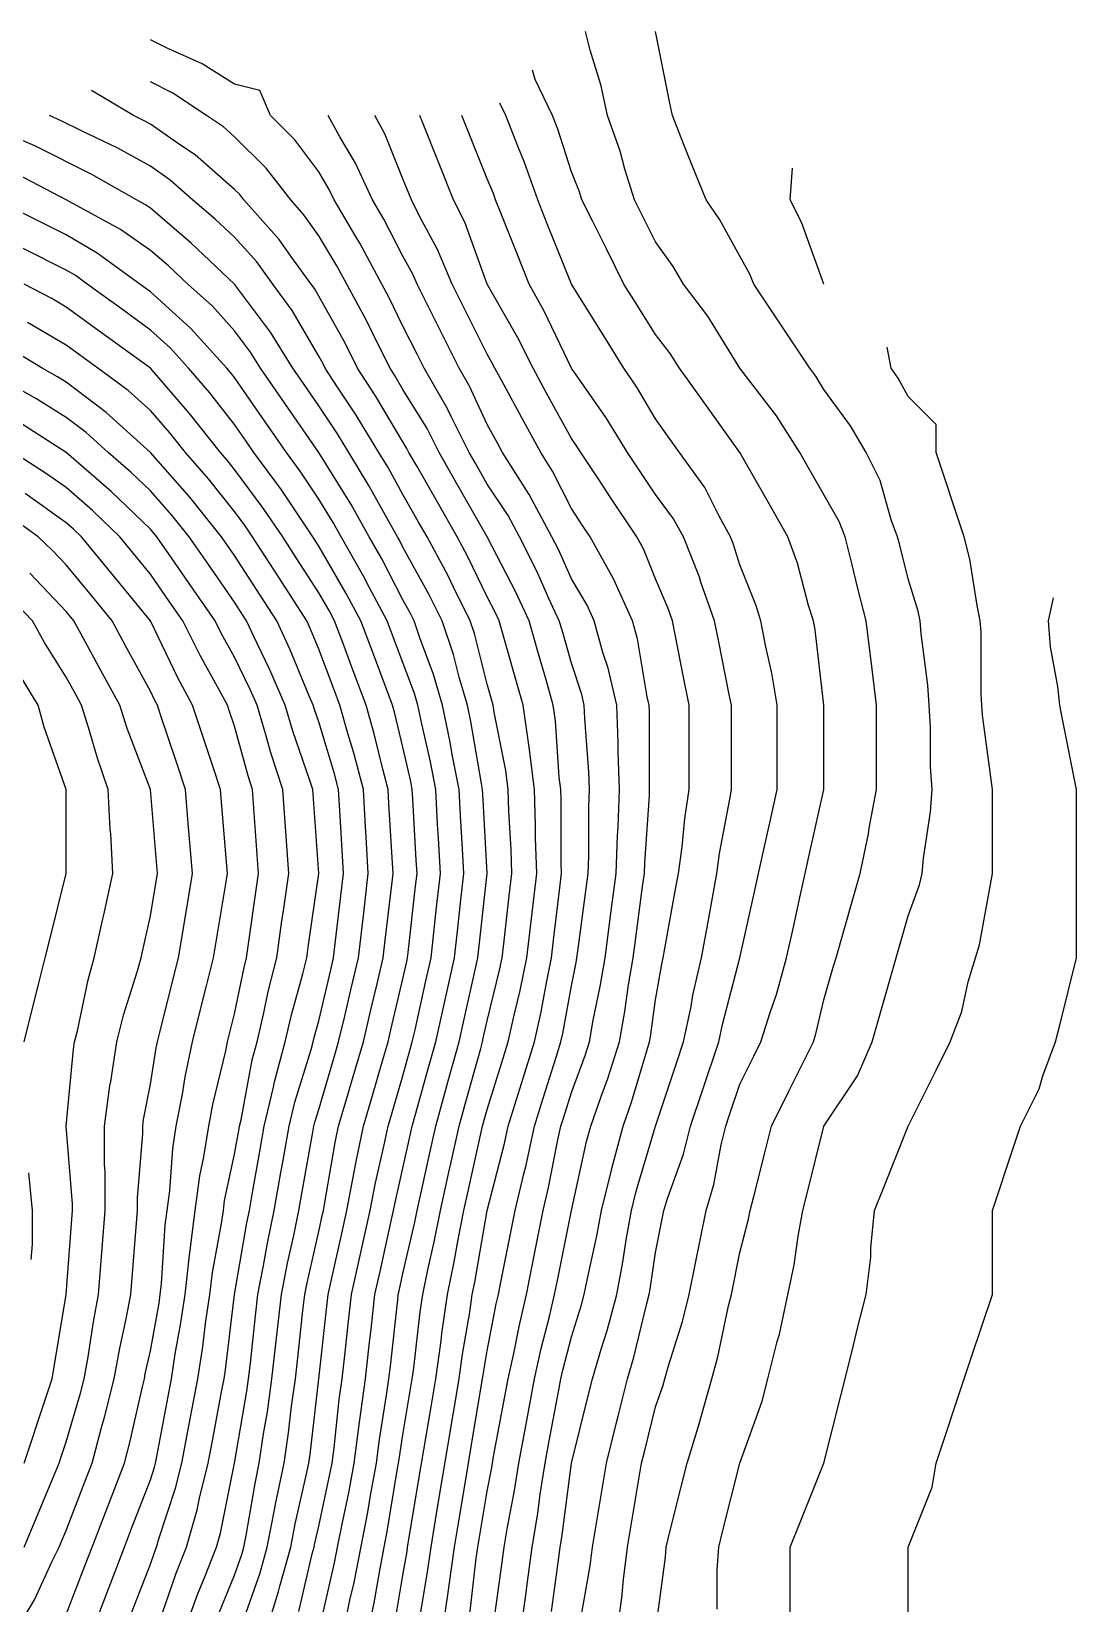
# Model space of a CAD drawing. Header units: inches. Extents: x 794995 to 811195, y 2485918 to 2508058.
# Drawn here: x 810463 to 810835, y 2502068 to 2502628 of the extents above; entities that cross this region are included whole.
import ezdxf

# ---------------------------------------------------------------- set-up
doc = ezdxf.new("R2010")
doc.units = ezdxf.units.IN
doc.header["$MEASUREMENT"] = 0
doc.layers.add('contour', color=7, linetype='Continuous')

msp = doc.modelspace()

# ---------------------------------------------------------------- linework, layer by layer
at = {"layer": 'contour'}
for points in [[(810609.28, 2502058.36), (810611.31, 2502072.21), (810611.61, 2502074.81), (810613.49, 2502088.36), (810615.16, 2502098.36), (810617.16, 2502110.36), (810619.44, 2502124.08), (810623.16, 2502146.36), (810623.49, 2502148.36), (810623.7, 2502149.82), (810625.16, 2502158.36), (810628.4, 2502175.12), (810629.16, 2502178.36), (810630.16, 2502183.36), (810635.16, 2502208.36), (810638.2, 2502221.4), (810639.01, 2502224.52), (810642.03, 2502238.36), (810645.16, 2502248.36), (810649.7, 2502262.91), (810651.41, 2502268.36), (810652.08, 2502271.44), (810655.16, 2502288.36), (810656.87, 2502296.65), (810657.16, 2502298.36), (810657.47, 2502300.67), (810660.45, 2502323.07), (810661.16, 2502328.36), (810661.37, 2502334.57), (810661.37, 2502352.15), (810661.59, 2502358.36), (810661.37, 2502364.57), (810659.96, 2502383.56), (810659.77, 2502388.36), (810658.91, 2502392.11), (810655.16, 2502403.36), (810651.83, 2502415.03), (810650.87, 2502418.36), (810647.16, 2502426.36), (810642.85, 2502436.05), (810636.7, 2502448.36), (810632.66, 2502455.86), (810625.16, 2502467.11), (810621.07, 2502474.27), (810618.73, 2502478.36), (810612.3, 2502491.22), (810610.95, 2502494.15), (810602.66, 2502508.36), (810600.16, 2502513.36), (810595.16, 2502523.36), (810590.29, 2502533.5), (810587.66, 2502538.36), (810579.75, 2502552.96), (810578.49, 2502555.03), (810570.61, 2502568.36), (810568.91, 2502572.11), (810565.16, 2502578.36), (810556.59, 2502589.79), (810548.02, 2502598.36), (810544.16, 2502607.36), (810535.16, 2502609.61), (810523.62, 2502616.82), (810511.16, 2502622.36), (810505.16, 2502625.36)], [(810685.16, 2502058.36), (810688.69, 2502084.83), (810688.91, 2502088.36), (810690.16, 2502093.36), (810694.16, 2502109.36), (810696.41, 2502118.36), (810700.87, 2502132.65), (810701.31, 2502134.52), (810705.16, 2502148.36), (810707.33, 2502156.19), (810711.16, 2502174.36), (810712.16, 2502178.36), (810715.16, 2502193.36), (810718.32, 2502205.2), (810718.91, 2502208.36), (810720.16, 2502213.36), (810724.16, 2502229.36), (810726.41, 2502238.36), (810732.66, 2502250.86), (810737.66, 2502260.86), (810741.41, 2502268.36), (810742.3, 2502271.22), (810745.16, 2502283.36), (810748.49, 2502295.03), (810749.45, 2502298.36), (810755.16, 2502318.36), (810758.02, 2502328.36), (810761.04, 2502342.48), (810761.31, 2502344.52), (810763.91, 2502358.36), (810763.91, 2502388.36), (810762.3, 2502401.22), (810760.16, 2502418.36), (810757.16, 2502430.36), (810755.16, 2502438.36), (810752.66, 2502448.36), (810750.61, 2502453.82), (810739.7, 2502472.91), (810736.59, 2502478.36), (810728.2, 2502491.4), (810715.16, 2502508.36), (810703.73, 2502526.93), (810695.16, 2502538.36), (810691.47, 2502544.68), (810685.16, 2502553.36), (810680.16, 2502563.36), (810677.66, 2502568.36), (810674.25, 2502579.27), (810672.53, 2502585.73), (810668.02, 2502598.36), (810665.75, 2502608.95), (810661.83, 2502621.69), (810660.16, 2502628.36)], [(810707.16, 2502066.36), (810707.16, 2502080.36), (810707.66, 2502088.36), (810709.16, 2502094.36), (810715.16, 2502118.36), (810723.16, 2502140.36), (810725.16, 2502148.36), (810728.49, 2502161.69), (810729.28, 2502164.24), (810734.57, 2502188.95), (810735.93, 2502199.13), (810737.66, 2502208.36), (810739.16, 2502214.36), (810745.16, 2502238.36), (810757.16, 2502256.36), (810762.3, 2502268.36), (810765.16, 2502278.36), (810770.87, 2502298.36), (810771.83, 2502301.69), (810775.16, 2502313.36), (810779.16, 2502324.36), (810780.16, 2502328.36), (810780.61, 2502333.82), (810783.16, 2502350.36), (810783.73, 2502358.36), (810783.16, 2502366.36), (810783.16, 2502380.36), (810782.66, 2502388.36), (810782.22, 2502395.42), (810779.77, 2502413.75), (810779.45, 2502418.36), (810778.69, 2502421.89), (810775.16, 2502433.36), (810772.16, 2502445.36), (810771.41, 2502448.36), (810769.16, 2502454.36), (810765.16, 2502468.36), (810760.16, 2502478.36), (810754.63, 2502487.84), (810745.16, 2502500.86), (810742.3, 2502505.5), (810740.16, 2502508.36), (810720.16, 2502538.36), (810718.69, 2502541.89), (810715.16, 2502548.36), (810708.1, 2502561.3), (810703.16, 2502568.36), (810698.02, 2502581.22), (810695.16, 2502588.36), (810691.16, 2502598.36), (810690.16, 2502603.36), (810685.16, 2502628.36)], [(810671.52, 2502058.36), (810673.16, 2502070.36), (810673.73, 2502076.93), (810675.16, 2502088.36), (810676.59, 2502096.93), (810680.16, 2502118.36), (810681.16, 2502122.36), (810685.16, 2502138.36), (810687.77, 2502145.75), (810688.49, 2502148.36), (810689.77, 2502152.98), (810694.76, 2502168.76), (810697.16, 2502178.36), (810703.16, 2502208.36), (810705.93, 2502217.59), (810708.49, 2502231.69), (810710.16, 2502238.36), (810711.41, 2502242.11), (810715.16, 2502253.36), (810720.16, 2502263.36), (810722.66, 2502268.36), (810726.07, 2502279.27), (810728.2, 2502285.32), (810731.83, 2502298.36), (810734.25, 2502309.27), (810736.59, 2502319.79), (810738.49, 2502328.36), (810739.7, 2502333.82), (810745.16, 2502358.36), (810745.16, 2502388.36), (810742, 2502415.2), (810741.41, 2502418.36), (810739.7, 2502423.82), (810735.69, 2502438.89), (810732.3, 2502448.36), (810726.07, 2502459.27), (810715.16, 2502478.36), (810702.66, 2502495.86), (810693.73, 2502508.36), (810690.38, 2502513.58), (810685.16, 2502520.36), (810678.24, 2502531.44), (810673.91, 2502538.36), (810667.66, 2502550.86), (810662.66, 2502560.86), (810658.91, 2502568.36), (810658.02, 2502571.22), (810655.16, 2502578.36), (810650.36, 2502593.56), (810648.49, 2502598.36), (810642.3, 2502611.22), (810641.31, 2502614.52)], [(810601.37, 2502064.57), (810603.94, 2502079.58), (810605.16, 2502088.36), (810607.16, 2502100.36), (810613.16, 2502136.36), (810615.16, 2502148.36), (810616.38, 2502157.14), (810618.95, 2502172.15), (810619.87, 2502178.36), (810620.77, 2502182.75), (810625.16, 2502208.36), (810631.31, 2502232.21), (810632.66, 2502238.36), (810638.02, 2502255.5), (810642.03, 2502268.36), (810644.39, 2502279.13), (810646.27, 2502289.47), (810648.1, 2502298.36), (810648.84, 2502304.68), (810651.16, 2502324.36), (810651.63, 2502328.36), (810651.52, 2502332), (810651.52, 2502354.72), (810651.41, 2502358.36), (810650.87, 2502362.65), (810649.53, 2502382.74), (810648.73, 2502388.36), (810646.16, 2502397.36), (810643.49, 2502406.69), (810640.16, 2502418.36), (810635.4, 2502428.61), (810625.16, 2502448.36), (810614.25, 2502467.45), (810608.02, 2502478.36), (810603.73, 2502486.93), (810595.16, 2502500.86), (810592.37, 2502505.57), (810590.54, 2502508.36), (810585.93, 2502517.59), (810582.19, 2502525.39), (810571.64, 2502544.85), (810565.16, 2502555.5), (810559.87, 2502563.07), (810555.16, 2502568.36), (810546.41, 2502579.61), (810535.16, 2502590.86), (810531.16, 2502594.36), (810525.16, 2502598.36), (810513.16, 2502606.36), (810505.16, 2502610.36)], [(810592.23, 2502061.29), (810595.16, 2502078.36), (810596.62, 2502086.9), (810596.83, 2502088.36), (810597.16, 2502090.36), (810600.87, 2502112.65), (810605.16, 2502138.36), (810606.83, 2502148.36), (810608.71, 2502161.91), (810609.01, 2502164.52), (810611.04, 2502178.36), (810613.45, 2502190.07), (810614.81, 2502198.02), (810616.83, 2502208.36), (810618.34, 2502215.18), (810623.02, 2502236.22), (810623.49, 2502238.36), (810623.86, 2502239.67), (810625.16, 2502244.36), (810630.87, 2502262.65), (810632.66, 2502268.36), (810634.76, 2502277.96), (810636.87, 2502286.65), (810639.28, 2502298.36), (810641.16, 2502314.36), (810642.81, 2502328.36), (810642.43, 2502341.09), (810642.43, 2502345.63), (810642.03, 2502358.36), (810640.16, 2502373.36), (810638.02, 2502388.36), (810635.16, 2502398.36), (810629.45, 2502418.36), (810628.08, 2502421.29), (810625.16, 2502426.93), (810618.18, 2502441.38), (810614.45, 2502448.36), (810607.43, 2502460.63), (810600.16, 2502473.36), (810597.3, 2502478.36), (810596.59, 2502479.79), (810595.16, 2502482.11), (810585.39, 2502498.59), (810579.01, 2502508.36), (810574.39, 2502517.59), (810565.16, 2502534.08), (810563.58, 2502536.78), (810562.43, 2502538.36), (810555.16, 2502548.36), (810551.04, 2502554.24), (810538.49, 2502568.36), (810537.03, 2502570.24), (810535.16, 2502572.11), (810521.16, 2502584.36), (810515.16, 2502588.36), (810505.16, 2502595.36), (810503.22, 2502596.43), (810499.16, 2502598.36), (810484.16, 2502607.36)], [(810658.32, 2502061.52), (810661.83, 2502081.69), (810662.66, 2502088.36), (810665.87, 2502107.65), (810667.66, 2502118.36), (810671.16, 2502132.36), (810671.83, 2502135.03), (810675.16, 2502148.36), (810677.42, 2502156.1), (810682, 2502175.2), (810682.85, 2502178.36), (810683.22, 2502180.3), (810685.16, 2502193.36), (810688.16, 2502208.36), (810689.45, 2502212.65), (810695.16, 2502228.36), (810697.66, 2502238.36), (810702.03, 2502251.49), (810707.66, 2502268.36), (810708.95, 2502274.57), (810715.16, 2502298.36), (810720.61, 2502322.91), (810721.83, 2502328.36), (810723.73, 2502336.93), (810726.07, 2502347.45), (810728.49, 2502358.36), (810728.49, 2502388.36), (810726.59, 2502399.79), (810724.39, 2502409.13), (810722.66, 2502418.36), (810720.87, 2502424.08), (810715.16, 2502438.36), (810712.76, 2502445.96), (810711.83, 2502448.36), (810707.66, 2502455.86), (810702.66, 2502465.86), (810693.73, 2502478.36), (810690.16, 2502483.36), (810685.16, 2502490.36), (810678.49, 2502501.69), (810673.91, 2502508.36), (810666.7, 2502519.9), (810655.16, 2502538.36), (810646.59, 2502559.79), (810643.16, 2502568.36), (810638.49, 2502581.69), (810636.07, 2502587.45), (810631.83, 2502598.36), (810629.66, 2502602.86)], [(810582.81, 2502058.36), (810584.91, 2502068.61), (810586.88, 2502080.09), (810588.49, 2502088.36), (810589.58, 2502093.94), (810593.22, 2502116.43), (810593.58, 2502118.36), (810593.76, 2502119.76), (810595.16, 2502128.36), (810598.49, 2502148.36), (810599.03, 2502152.23), (810601.31, 2502172.21), (810602.22, 2502178.36), (810604.05, 2502187.25), (810606.32, 2502197.2), (810608.49, 2502208.36), (810611.52, 2502222), (810612.3, 2502225.5), (810615.16, 2502238.36), (810617.33, 2502246.19), (810622.85, 2502266.05), (810623.49, 2502268.36), (810623.79, 2502269.72), (810625.16, 2502275.86), (810629.55, 2502293.97), (810630.45, 2502298.36), (810631.16, 2502304.36), (810633.05, 2502320.47), (810633.98, 2502328.36), (810633.73, 2502336.93), (810632.9, 2502350.62), (810632.66, 2502358.36), (810631.83, 2502365.03), (810627.66, 2502385.86), (810627.3, 2502388.36), (810625.16, 2502395.86), (810620.66, 2502413.86), (810619.16, 2502418.36), (810613.16, 2502430.36), (810611.21, 2502434.41), (810603.73, 2502448.36), (810600.61, 2502453.82), (810595.16, 2502463.36), (810589.83, 2502473.03), (810586.59, 2502478.36), (810578.49, 2502491.69), (810571.83, 2502501.69), (810567.47, 2502508.36), (810566.7, 2502509.9), (810565.16, 2502512.65), (810555.69, 2502528.89), (810548.79, 2502538.36), (810543.05, 2502546.26), (810535.16, 2502555.03), (810528.3, 2502561.5), (810520.16, 2502568.36), (810512.22, 2502575.42), (810505.16, 2502580.36), (810493.55, 2502586.75), (810480.61, 2502592.91), (810473.34, 2502596.54), (810469.16, 2502598.36)], [(810619, 2502064.52), (810621.29, 2502084.49), (810621.83, 2502088.36), (810625.16, 2502108.36), (810626.78, 2502116.74), (810627.03, 2502118.36), (810627.47, 2502120.67), (810631.47, 2502142.05), (810632.66, 2502148.36), (810634.76, 2502157.96), (810636.51, 2502167.01), (810639.16, 2502178.36), (810642.66, 2502195.86), (810645.16, 2502208.36), (810647.05, 2502216.47), (810650.36, 2502233.56), (810651.41, 2502238.36), (810652.3, 2502241.22), (810655.16, 2502250.36), (810660.02, 2502263.5), (810661.59, 2502268.36), (810662.98, 2502276.19), (810665.44, 2502288.08), (810667.16, 2502298.36), (810669.01, 2502312.21), (810669.28, 2502314.24), (810671.16, 2502328.36), (810671.61, 2502341.91), (810671.83, 2502345.03), (810672.3, 2502358.36), (810671.83, 2502371.69), (810671.83, 2502375.03), (810671.31, 2502388.36), (810668.28, 2502401.49), (810666.41, 2502407.11), (810663.34, 2502418.36), (810660.78, 2502423.99), (810655.16, 2502433.36), (810650.54, 2502443.75), (810648.24, 2502448.36), (810640.16, 2502463.36), (810630.61, 2502478.36), (810628.69, 2502481.89), (810625.16, 2502488.36), (810618.84, 2502502.05), (810615.16, 2502508.36), (810608.49, 2502521.69), (810605.16, 2502528.36), (810600.16, 2502538.36), (810598.69, 2502541.89), (810595.16, 2502548.36), (810588.3, 2502561.5), (810584.25, 2502568.36), (810578.28, 2502581.49), (810572.66, 2502590.86), (810568.49, 2502598.36)], [(810627.47, 2502060.67), (810630.45, 2502083.07), (810631.16, 2502088.36), (810632.36, 2502095.56), (810634.89, 2502108.63), (810636.41, 2502118.36), (810639.01, 2502132.21), (810642.03, 2502148.36), (810644.39, 2502159.13), (810647.33, 2502170.54), (810649.16, 2502178.36), (810650.16, 2502183.36), (810655.16, 2502208.36), (810660.61, 2502232.91), (810662.08, 2502238.36), (810665.75, 2502248.95), (810668.13, 2502255.39), (810672.3, 2502268.36), (810674.25, 2502279.27), (810675.56, 2502288.76), (810677.16, 2502298.36), (810678.1, 2502305.42), (810680.54, 2502323.75), (810681.16, 2502328.36), (810681.29, 2502332.23), (810682.94, 2502356.14), (810683.02, 2502358.36), (810682.94, 2502360.58), (810682.94, 2502386.14), (810682.85, 2502388.36), (810682.16, 2502391.36), (810678.73, 2502411.93), (810676.98, 2502418.36), (810670.16, 2502433.36), (810661.83, 2502448.36), (810659.16, 2502452.36), (810655.16, 2502458.36), (810648.49, 2502471.69), (810644.25, 2502478.36), (810637.51, 2502490.71), (810631.16, 2502502.36), (810627.89, 2502508.36), (810626.98, 2502510.18), (810625.16, 2502513.36), (810616.83, 2502530.03), (810612.66, 2502538.36), (810607.51, 2502550.71), (810601.16, 2502562.36), (810598.16, 2502568.36), (810595.16, 2502575.86), (810588.73, 2502591.93), (810585.16, 2502598.36)], [(810637.16, 2502058.36), (810639.01, 2502072.21), (810639.28, 2502074.24), (810641.16, 2502088.36), (810643.16, 2502100.36), (810644.05, 2502107.25), (810645.78, 2502118.36), (810647.26, 2502126.26), (810650.54, 2502143.75), (810651.41, 2502148.36), (810652.08, 2502151.44), (810655.16, 2502163.36), (810658.8, 2502174.72), (810659.77, 2502178.36), (810660.87, 2502184.08), (810664.25, 2502199.27), (810665.87, 2502208.36), (810669.44, 2502222.65), (810669.7, 2502223.82), (810673.62, 2502238.36), (810676.59, 2502246.93), (810682, 2502265.2), (810683.02, 2502268.36), (810683.34, 2502270.18), (810685.16, 2502283.36), (810687.38, 2502296.14), (810687.89, 2502298.36), (810688.49, 2502301.69), (810692.08, 2502321.44), (810693.34, 2502328.36), (810694.63, 2502337.84), (810695.59, 2502347.93), (810697.16, 2502358.36), (810697.16, 2502388.36), (810695.16, 2502398.36), (810691.16, 2502418.36), (810689.6, 2502422.81), (810685.16, 2502433.36), (810680.87, 2502444.08), (810678.49, 2502448.36), (810669.16, 2502462.36), (810665.16, 2502468.36), (810658.49, 2502478.36), (810657.23, 2502480.43), (810655.16, 2502483.36), (810646.34, 2502499.54), (810641.52, 2502508.36), (810636.07, 2502519.27), (810625.16, 2502538.36), (810617.16, 2502560.36), (810613.16, 2502568.36), (810608.02, 2502581.22), (810605.16, 2502588.36), (810601.16, 2502598.36)], [(810648.1, 2502065.42), (810650.54, 2502083.75), (810651.16, 2502088.36), (810651.73, 2502091.79), (810655.16, 2502118.36), (810661.16, 2502142.36), (810662.66, 2502148.36), (810665.75, 2502158.95), (810667.89, 2502165.63), (810671.31, 2502178.36), (810673.55, 2502189.97), (810674.72, 2502197.93), (810676.59, 2502208.36), (810678.3, 2502215.22), (810685.16, 2502238.36), (810692.66, 2502260.86), (810695.16, 2502268.36), (810697.79, 2502280.99), (810698.49, 2502285.03), (810701.52, 2502298.36), (810703.62, 2502309.9), (810705.16, 2502318.36), (810706.98, 2502328.36), (810707.96, 2502335.56), (810711.63, 2502354.83), (810712.16, 2502358.36), (810712.16, 2502388.36), (810711.41, 2502392.11), (810707.66, 2502410.86), (810706.16, 2502418.36), (810701.31, 2502432.21), (810700.76, 2502433.96), (810695.16, 2502448.36), (810691.59, 2502454.79), (810685.16, 2502463.36), (810679.16, 2502472.36), (810675.16, 2502478.36), (810667.57, 2502490.77), (810655.16, 2502508.36), (810645.48, 2502528.68), (810640.16, 2502538.36), (810635.87, 2502549.08), (810630.16, 2502563.36), (810628.16, 2502568.36), (810627.38, 2502570.58), (810625.16, 2502575.86), (810618.73, 2502591.93), (810616.16, 2502598.36)], [(810573.98, 2502058.36), (810576.27, 2502069.47), (810577.72, 2502075.8), (810582.6, 2502100.92), (810583.55, 2502106.75), (810585.69, 2502118.36), (810586.79, 2502126.73), (810589.35, 2502142.56), (810590.16, 2502148.36), (810590.66, 2502152.86), (810593.28, 2502176.49), (810593.49, 2502178.36), (810593.79, 2502179.72), (810595.16, 2502185.86), (810599.34, 2502204.18), (810600.16, 2502208.36), (810601.59, 2502214.79), (810604.7, 2502228.82), (810606.83, 2502238.36), (810610.81, 2502252.71), (810611.31, 2502254.52), (810615.16, 2502268.36), (810616.98, 2502276.54), (810620.87, 2502294.08), (810621.83, 2502298.36), (810625.16, 2502328.36), (810623.58, 2502356.78), (810623.49, 2502358.36), (810623.09, 2502360.43), (810619.31, 2502382.51), (810618.1, 2502388.36), (810615.16, 2502398.36), (810613.16, 2502406.36), (810609.16, 2502418.36), (810604.49, 2502427.69), (810595.16, 2502444.61), (810593.88, 2502447.08), (810593.16, 2502448.36), (810590.54, 2502452.98), (810583.16, 2502466.36), (810575.87, 2502478.36), (810571.83, 2502485.03), (810565.16, 2502495.03), (810559.7, 2502502.91), (810555.93, 2502508.36), (810548.02, 2502521.22), (810535.16, 2502538.36), (810519.75, 2502552.96), (810505.16, 2502565.36), (810503.39, 2502566.6), (810500.16, 2502568.36), (810484.25, 2502577.45), (810464.25, 2502587.45), (810449.77, 2502593.75)], [(810565.16, 2502058.36), (810570.74, 2502082.78), (810571.83, 2502088.36), (810573.44, 2502096.64), (810575.82, 2502107.69), (810577.79, 2502118.36), (810579.7, 2502132.91), (810579.79, 2502133.73), (810581.83, 2502148.36), (810583.16, 2502160.36), (810583.91, 2502167.11), (810585.16, 2502178.36), (810586.98, 2502186.54), (810590.87, 2502204.08), (810591.83, 2502208.36), (810592.37, 2502211.15), (810595.16, 2502223.36), (810597.89, 2502235.63), (810598.49, 2502238.36), (810599.77, 2502242.98), (810604.29, 2502259.23), (810606.83, 2502268.36), (810613.49, 2502298.36), (810614.66, 2502308.86), (810615.78, 2502318.99), (810616.83, 2502328.36), (810616.34, 2502337.18), (810615.69, 2502348.89), (810615.16, 2502358.36), (810612.74, 2502370.77), (810611.99, 2502375.19), (810609.28, 2502388.36), (810606.07, 2502399.27), (810601.16, 2502412.36), (810599.16, 2502418.36), (810597.82, 2502421.03), (810595.16, 2502425.86), (810587.5, 2502440.7), (810583.16, 2502448.36), (810576.65, 2502459.85), (810565.16, 2502478.36), (810552.89, 2502496.09), (810544.39, 2502508.36), (810540.87, 2502514.08), (810535.16, 2502521.69), (810527.26, 2502530.47), (810518.49, 2502538.36), (810511.64, 2502544.85), (810505.16, 2502550.36), (810494.57, 2502557.77), (810475.16, 2502568.36), (810455.44, 2502578.65)], [(810745.16, 2502538.36), (810737.16, 2502560.36), (810733.16, 2502568.36), (810733.91, 2502579.61)], [(810558.02, 2502065.5), (810562.85, 2502086.05), (810563.49, 2502088.36), (810563.76, 2502089.76), (810565.16, 2502095.86), (810569.16, 2502114.36), (810569.9, 2502118.36), (810570.61, 2502123.82), (810572.48, 2502141.04), (810573.49, 2502148.36), (810574.53, 2502157.74), (810575.66, 2502167.86), (810576.83, 2502178.36), (810583.49, 2502208.36), (810585.39, 2502218.13), (810588.49, 2502231.69), (810589.87, 2502238.36), (810591.07, 2502242.45), (810595.16, 2502256.36), (810597.77, 2502265.75), (810598.49, 2502268.36), (810599.45, 2502272.65), (810603.34, 2502290.18), (810605.16, 2502298.36), (810606.41, 2502309.61), (810607.16, 2502316.36), (810608.49, 2502328.36), (810607.79, 2502340.99), (810607.51, 2502346.01), (810606.83, 2502358.36), (810604.93, 2502368.13), (810601.83, 2502381.69), (810600.45, 2502388.36), (810599.25, 2502392.45), (810591.07, 2502414.27), (810589.53, 2502418.36), (810583.16, 2502430.36), (810581.12, 2502434.32), (810573.16, 2502448.36), (810570.27, 2502453.47), (810565.16, 2502461.69), (810558.49, 2502471.69), (810553.62, 2502478.36), (810546.07, 2502489.27), (810535.16, 2502505.03), (810533.7, 2502506.9), (810532.43, 2502508.36), (810519.44, 2502522.65), (810505.16, 2502535.63), (810503.58, 2502536.78), (810501.41, 2502538.36), (810486.21, 2502549.41), (810475.16, 2502555.86), (810466.83, 2502560.03), (810450.16, 2502568.36)], [(810546.41, 2502058.36), (810550.87, 2502072.65), (810551.31, 2502074.52), (810555.16, 2502088.36), (810556.79, 2502096.73), (810560.71, 2502113.92), (810561.63, 2502118.36), (810562.08, 2502121.44), (810565.16, 2502148.36), (810568.49, 2502178.36), (810569.45, 2502182.65), (810573.34, 2502200.18), (810575.16, 2502208.36), (810577.57, 2502220.77), (810578.33, 2502225.19), (810581.04, 2502238.36), (810584.25, 2502249.27), (810587.66, 2502260.86), (810589.87, 2502268.36), (810590.87, 2502272.65), (810595.16, 2502290.86), (810596.52, 2502297), (810596.83, 2502298.36), (810597.03, 2502300.24), (810599.66, 2502323.86), (810600.16, 2502328.36), (810599.9, 2502333.1), (810598.69, 2502354.83), (810598.49, 2502358.36), (810597.95, 2502361.15), (810595.16, 2502373.36), (810592.23, 2502385.43), (810591.41, 2502388.36), (810589.16, 2502394.36), (810584.25, 2502407.45), (810580.16, 2502418.36), (810574.96, 2502428.16), (810565.16, 2502445.03), (810563.86, 2502447.06), (810563.02, 2502448.36), (810558.49, 2502455.03), (810551.83, 2502465.03), (810542.08, 2502478.36), (810539.25, 2502482.45), (810535.16, 2502488.36), (810526.38, 2502499.58), (810518.79, 2502508.36), (810512.3, 2502515.5), (810505.16, 2502522), (810495.69, 2502528.89), (810482.66, 2502538.36), (810478.32, 2502541.52), (810475.16, 2502543.36), (810445.16, 2502558.36)], [(810537.89, 2502061.09), (810544.29, 2502079.23), (810546.83, 2502088.36), (810549.64, 2502102.84), (810549.79, 2502103.73), (810552.81, 2502118.36), (810554.39, 2502129.13), (810555.48, 2502138.68), (810556.83, 2502148.36), (810557.66, 2502155.86), (810559.53, 2502172.74), (810560.16, 2502178.36), (810560.97, 2502182.55), (810565.16, 2502200.86), (810566.52, 2502207), (810566.83, 2502208.36), (810567.23, 2502210.43), (810571.01, 2502232.51), (810572.22, 2502238.36), (810575.16, 2502248.36), (810577.43, 2502256.09), (810581.04, 2502268.36), (810583.73, 2502279.79), (810585.93, 2502289.13), (810588.1, 2502298.36), (810588.84, 2502304.68), (810591.16, 2502324.36), (810591.63, 2502328.36), (810591.41, 2502332.11), (810590.16, 2502353.36), (810589.87, 2502358.36), (810587.96, 2502365.56), (810584.91, 2502378.12), (810582.03, 2502388.36), (810577.43, 2502400.63), (810574.16, 2502409.36), (810570.78, 2502418.36), (810568.83, 2502422.03), (810565.16, 2502428.36), (810557.33, 2502440.54), (810552.3, 2502448.36), (810545.37, 2502458.57), (810535.16, 2502472.36), (810532.49, 2502475.69), (810530.16, 2502478.36), (810519.11, 2502492.31), (810505.16, 2502508.36), (810487.79, 2502520.99), (810475.16, 2502530.18), (810470.02, 2502533.22), (810460.16, 2502538.36)], [(810529.31, 2502064.22), (810535.16, 2502078.36), (810537.77, 2502085.75), (810538.49, 2502088.36), (810539.3, 2502092.5), (810542.48, 2502111.04), (810543.98, 2502118.36), (810545.5, 2502128.71), (810546.87, 2502136.65), (810548.49, 2502148.36), (810551.83, 2502178.36), (810554, 2502189.52), (810556.27, 2502199.47), (810558.1, 2502208.36), (810559.16, 2502214.36), (810563.02, 2502236.22), (810563.39, 2502238.36), (810563.73, 2502239.79), (810565.16, 2502244.36), (810570.61, 2502262.91), (810572.22, 2502268.36), (810574.39, 2502277.59), (810576.59, 2502286.93), (810579.28, 2502298.36), (810581.16, 2502314.36), (810582.81, 2502328.36), (810582.03, 2502341.49), (810581.83, 2502345.03), (810581.04, 2502358.36), (810577.72, 2502370.92), (810575.59, 2502377.93), (810572.66, 2502388.36), (810570.61, 2502393.82), (810565.16, 2502408.36), (810562.23, 2502415.43), (810560.87, 2502418.36), (810553.16, 2502430.36), (810550.81, 2502434.01), (810541.59, 2502448.36), (810538.99, 2502452.19), (810535.16, 2502457.36), (810525.83, 2502469.03), (810517.66, 2502478.36), (810512.14, 2502485.34), (810505.16, 2502493.36), (810497.26, 2502500.47), (810486.41, 2502508.36), (810479.9, 2502513.1), (810475.16, 2502516.54), (810461.44, 2502524.65)], [(810517.16, 2502058.36), (810521.99, 2502071.53), (810524.57, 2502077.77), (810528.73, 2502088.36), (810530.16, 2502093.36), (810535.16, 2502118.36), (810539.55, 2502143.97), (810540.16, 2502148.36), (810540.78, 2502153.99), (810542.66, 2502170.86), (810543.49, 2502178.36), (810545.5, 2502188.71), (810546.87, 2502196.65), (810549.28, 2502208.36), (810551.66, 2502221.86), (810552.3, 2502225.5), (810554.57, 2502238.36), (810556.59, 2502246.93), (810562.43, 2502265.63), (810563.16, 2502268.36), (810563.54, 2502269.98), (810565.16, 2502275.86), (810569.45, 2502294.08), (810570.45, 2502298.36), (810571.16, 2502304.36), (810573.05, 2502320.47), (810573.98, 2502328.36), (810573.49, 2502336.69), (810572.66, 2502350.86), (810572.22, 2502358.36), (810570.74, 2502363.94), (810565.16, 2502382.36), (810563.62, 2502386.82), (810563.16, 2502388.36), (810561.63, 2502391.89), (810554.91, 2502408.12), (810550.16, 2502418.36), (810544.29, 2502427.49), (810535.16, 2502441.69), (810532.43, 2502445.63), (810530.54, 2502448.36), (810519.2, 2502462.4), (810505.16, 2502478.36), (810489.44, 2502492.65), (810475.16, 2502503.36), (810472.08, 2502505.28), (810466.59, 2502508.36), (810453.27, 2502516.47)], [(810733.16, 2502058.36), (810733.16, 2502088.36), (810736.59, 2502096.93), (810745.16, 2502118.36), (810751.16, 2502142.36), (810755.16, 2502158.36), (810757.16, 2502166.36), (810760.16, 2502178.36), (810761.83, 2502191.69), (810761.83, 2502195.03), (810763.16, 2502208.36), (810766.59, 2502216.93), (810775.16, 2502238.36), (810785.16, 2502258.36), (810790.16, 2502268.36), (810794.25, 2502279.27), (810796.59, 2502289.79), (810800.54, 2502302.98), (810805.16, 2502328.36), (810805.16, 2502358.36), (810801.63, 2502384.83), (810801.41, 2502388.36), (810801.16, 2502392.36), (810801.16, 2502414.36), (810800.87, 2502418.36), (810799.7, 2502423.82), (810797.16, 2502440.36), (810795.16, 2502448.36), (810785.16, 2502478.36), (810785.16, 2502488.36), (810775.16, 2502498.36), (810771.63, 2502504.83), (810769.16, 2502508.36), (810767.66, 2502515.86)], [(810508.32, 2502061.52), (810514.39, 2502079.13), (810518.02, 2502088.36), (810521.83, 2502101.69), (810522.66, 2502105.86), (810525.78, 2502118.36), (810527.26, 2502126.26), (810530.54, 2502143.75), (810531.41, 2502148.36), (810531.92, 2502151.6), (810535.16, 2502178.36), (810539.55, 2502203.97), (810540.45, 2502208.36), (810541.59, 2502214.79), (810544.16, 2502229.36), (810545.75, 2502238.36), (810549.01, 2502252.21), (810549.37, 2502254.15), (810553.16, 2502268.36), (810555.43, 2502278.09), (810559.44, 2502292.65), (810560.87, 2502298.36), (810561.41, 2502302.11), (810565.16, 2502328.36), (810563.02, 2502358.36), (810562, 2502361.52), (810555.93, 2502379.13), (810553.16, 2502388.36), (810547.72, 2502400.92), (810543.16, 2502410.36), (810539.45, 2502418.36), (810535.16, 2502425.03), (810525.61, 2502438.82), (810519.01, 2502448.36), (810512.82, 2502456.02), (810505.16, 2502464.72), (810498.18, 2502471.38), (810490.16, 2502478.36), (810482.3, 2502485.5), (810475.16, 2502490.86), (810464.39, 2502497.59), (810445.16, 2502508.36)], [(810498.49, 2502065.03), (810505.16, 2502082.36), (810506.7, 2502086.82), (810507.3, 2502088.36), (810508.16, 2502091.36), (810514.16, 2502109.36), (810516.41, 2502118.36), (810519.01, 2502132.21), (810522.03, 2502148.36), (810523.81, 2502159.71), (810524.81, 2502168.02), (810526.34, 2502178.36), (810527.26, 2502186.26), (810530.54, 2502203.75), (810531.16, 2502208.36), (810531.63, 2502211.89), (810535.16, 2502228.36), (810536.66, 2502236.86), (810536.92, 2502238.36), (810537.47, 2502240.67), (810541.47, 2502262.05), (810543.16, 2502268.36), (810545.59, 2502278.8), (810547.16, 2502286.36), (810550.16, 2502298.36), (810552.03, 2502311.49), (810552.66, 2502315.86), (810554.45, 2502328.36), (810553.62, 2502339.9), (810552.3, 2502358.36), (810548.13, 2502371.33), (810546.59, 2502376.93), (810543.16, 2502388.36), (810540.74, 2502393.94), (810535.16, 2502405.5), (810530.54, 2502413.75), (810528.24, 2502418.36), (810518.79, 2502432), (810512.66, 2502440.86), (810507.47, 2502448.36), (810506.44, 2502449.64), (810505.16, 2502451.09), (810491.21, 2502464.41), (810475.16, 2502478.36), (810456.87, 2502490.07)], [(810484.39, 2502058.36), (810495.93, 2502088.36), (810498.49, 2502095.03), (810505.16, 2502112.36), (810506.66, 2502116.86), (810507.03, 2502118.36), (810507.47, 2502120.67), (810511.47, 2502142.05), (810512.66, 2502148.36), (810514.05, 2502157.25), (810515.93, 2502167.59), (810517.51, 2502178.36), (810519.16, 2502192.36), (810519.28, 2502194.24), (810521.16, 2502208.36), (810522.81, 2502220.71), (810524.25, 2502227.45), (810525.93, 2502238.36), (810527.42, 2502246.1), (810532, 2502265.2), (810532.66, 2502268.36), (810535.16, 2502278.36), (810538.59, 2502294.93), (810539.45, 2502298.36), (810543.73, 2502328.36), (810541.59, 2502358.36), (810540.02, 2502363.23), (810535.16, 2502380.86), (810533.28, 2502386.49), (810532.66, 2502388.36), (810529.7, 2502393.82), (810522.85, 2502406.05), (810516.7, 2502418.36), (810511.98, 2502425.18), (810505.16, 2502435.03), (810499.16, 2502442.36), (810494.25, 2502448.36), (810484.49, 2502457.69), (810475.16, 2502465.86), (810467.84, 2502471.04), (810456.41, 2502478.36)], [(810475.16, 2502064.36), (810481.83, 2502081.69), (810484.39, 2502088.36), (810495.93, 2502118.36), (810497.89, 2502125.63), (810502.3, 2502145.5), (810503.02, 2502148.36), (810503.34, 2502150.18), (810505.16, 2502158.36), (810508.24, 2502175.28), (810508.69, 2502178.36), (810509.16, 2502182.36), (810510.45, 2502203.07), (810511.16, 2502208.36), (810512.08, 2502215.28), (810513.16, 2502230.36), (810514.39, 2502238.36), (810516.59, 2502249.79), (810517.57, 2502255.95), (810520.16, 2502268.36), (810523.16, 2502280.36), (810525.16, 2502288.36), (810527.66, 2502298.36), (810528.73, 2502304.79), (810532.16, 2502325.36), (810532.66, 2502328.36), (810532.43, 2502331.09), (810530.54, 2502353.75), (810530.16, 2502358.36), (810527.66, 2502365.86), (810520.16, 2502388.36), (810514.89, 2502398.09), (810505.16, 2502418.36), (810491.66, 2502434.86), (810480.61, 2502448.36), (810477.82, 2502451.03), (810475.16, 2502453.36), (810460.53, 2502463.73)], [(810457.16, 2502058.36), (810463.91, 2502069.61), (810470.16, 2502083.36), (810472.66, 2502088.36), (810473.39, 2502090.13), (810475.16, 2502094.36), (810481.83, 2502111.69), (810484.39, 2502118.36), (810487.79, 2502130.99), (810488.87, 2502134.65), (810492.3, 2502148.36), (810494.25, 2502159.27), (810496.59, 2502169.79), (810498.24, 2502178.36), (810500.54, 2502208.36), (810500.54, 2502212.98), (810502.43, 2502235.63), (810502.43, 2502238.36), (810502.76, 2502240.76), (810505.16, 2502253.36), (810507.23, 2502266.29), (810507.66, 2502268.36), (810508.49, 2502271.69), (810513.16, 2502290.36), (810515.16, 2502298.36), (810517.16, 2502310.36), (810520.16, 2502328.36), (810519.01, 2502342.21), (810518.79, 2502344.72), (810517.66, 2502358.36), (810514.53, 2502367.74), (810508.91, 2502384.61), (810507.66, 2502388.36), (810506.78, 2502389.98), (810505.16, 2502393.36), (810496.34, 2502409.54), (810491.52, 2502418.36), (810484.16, 2502427.36), (810475.16, 2502438.36), (810470.29, 2502443.5), (810465.16, 2502448.36), (810453.53, 2502456.73)], [(810460.16, 2502088.36), (810464.57, 2502098.95), (810470.87, 2502114.08), (810472.66, 2502118.36), (810473.28, 2502120.24), (810475.16, 2502125.86), (810480.3, 2502143.22), (810481.59, 2502148.36), (810482.98, 2502156.19), (810484.84, 2502168.68), (810486.7, 2502178.36), (810489.01, 2502208.36), (810489.01, 2502222.21), (810488.79, 2502224.72), (810488.79, 2502238.36), (810490.76, 2502252.76), (810491.04, 2502254.24), (810493.16, 2502268.36), (810495.56, 2502277.96), (810500.54, 2502293.75), (810501.83, 2502298.36), (810502.43, 2502301.09), (810505.16, 2502313.36), (810507.66, 2502328.36), (810505.16, 2502358.36), (810496.88, 2502380.09), (810494.25, 2502388.36), (810487.51, 2502400.71), (810481.16, 2502412.36), (810477.89, 2502418.36), (810475.16, 2502421.69), (810462.19, 2502435.39)], [(810460.16, 2502118.36), (810467.66, 2502140.86), (810470.16, 2502148.36), (810470.87, 2502152.65), (810475.16, 2502178.36), (810477.47, 2502208.36), (810477.47, 2502210.67), (810475.16, 2502238.36), (810477.77, 2502265.75), (810478.16, 2502268.36), (810479.16, 2502272.36), (810482.98, 2502290.54), (810485.16, 2502298.36), (810488.02, 2502311.22), (810488.79, 2502314.72), (810491.83, 2502328.36), (810491.04, 2502342.48), (810490.87, 2502344.08), (810490.16, 2502358.36), (810486.27, 2502369.47), (810483.16, 2502380.36), (810480.61, 2502388.36), (810478.69, 2502391.89), (810475.16, 2502398.36), (810467.42, 2502410.62), (810463.16, 2502418.36), (810454.39, 2502427.59)], [(810775.16, 2502028.36), (810775.16, 2502088.36), (810783.73, 2502109.79), (810785.16, 2502118.36), (810795.16, 2502148.36), (810797.66, 2502155.86), (810805.16, 2502178.36), (810805.16, 2502208.36), (810812.66, 2502230.86), (810815.16, 2502238.36), (810821.83, 2502251.69), (810823.16, 2502256.36), (810827.66, 2502268.36), (810829.16, 2502274.36), (810835.16, 2502298.36), (810835.16, 2502358.36), (810830.16, 2502383.36), (810829.16, 2502388.36), (810828.49, 2502395.03), (810825.93, 2502409.13), (810825.16, 2502418.36), (810826.98, 2502426.54)], [(810460.16, 2502268.36), (810463.16, 2502280.36), (810465.16, 2502288.36), (810467.66, 2502298.36), (810469.16, 2502304.36), (810475.16, 2502328.36), (810475.16, 2502358.36), (810467.33, 2502380.54), (810465.16, 2502388.36), (810457.57, 2502400.77)], [(810462.66, 2502190.86), (810463.16, 2502196.36), (810463.16, 2502208.36), (810461.83, 2502221.69)]]:
    msp.add_lwpolyline(points, dxfattribs=at)

doc.saveas('drawing.dxf')
